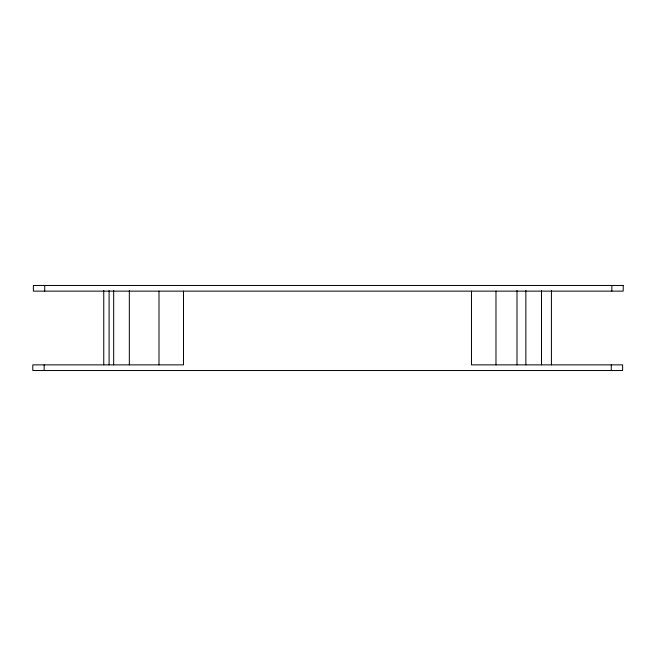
<?xml version="1.0" encoding="UTF-8"?>
<svg xmlns="http://www.w3.org/2000/svg" width="656" height="656" viewBox="0 0 656 656"><rect width="100%" height="100%" fill="white"/><g stroke="black" fill="none" stroke-linecap="round" stroke-linejoin="round"><path stroke-width="0.98" d="M611.859 285.467L611.859 291.133M611.277 364.867L611.277 370.533M551.417 290.551L551.417 364.867M541.503 290.551L541.503 364.867M525.858 290.551L525.858 364.867M517.002 290.551L517.002 364.867M495.977 291.133L495.977 364.867M471.484 291.133L471.484 364.867L622.618 364.867L622.618 370.533L32.8 370.533L32.8 364.867L183.491 364.867L183.491 291.133M158.998 291.133L158.998 364.867M129.322 290.551L129.322 364.867M113.677 290.551L113.677 364.867M109.093 290.551L109.093 364.867M103.755 290.551L103.755 364.867M44.723 285.467L44.723 291.133M44.141 364.867L44.141 370.533M623.2 285.467L33.382 285.467L33.382 291.133L623.2 291.133L623.2 285.467"/></g></svg>
